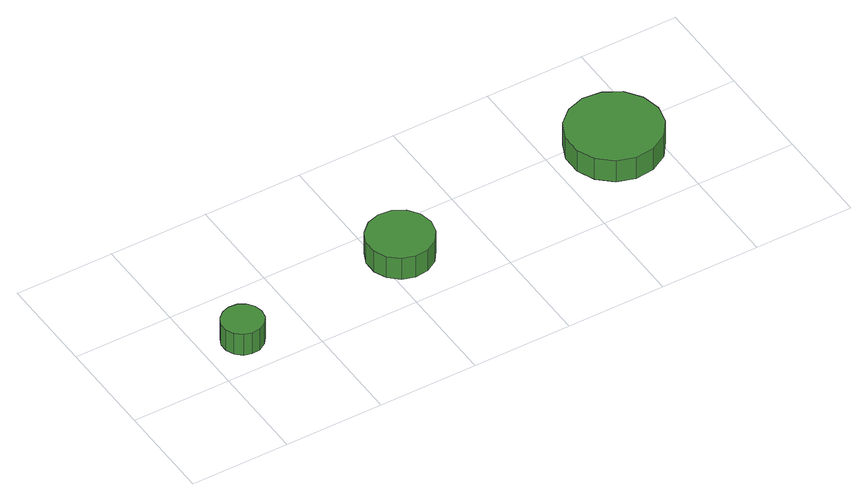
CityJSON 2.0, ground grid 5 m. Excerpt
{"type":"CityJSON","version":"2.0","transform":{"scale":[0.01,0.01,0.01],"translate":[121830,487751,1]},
"CityObjects":{
"tree1":{"type":"SolitaryVegetationObject","attributes":{"function":"something"},"geometry":[{"type":"MultiSurface","lod":"1","boundaries":[[[0,1,2,3,4,5,6,7,8,9,10,11,12,13,14]],[[15,16,17,18,19,20,21,22,23,24,25,26,27,28,29]],[[0,29,28,1]],[[1,28,27,2]],[[2,27,26,3]],[[3,26,25,4]],[[4,25,24,5]],[[5,24,23,6]],[[6,23,22,7]],[[7,22,21,8]],[[8,21,20,9]],[[9,20,19,10]],[[10,19,18,11]],[[11,18,17,12]],[[12,17,16,13]],[[13,16,15,14]],[[14,15,29,0]]]}]},
"tree2":{"type":"SolitaryVegetationObject","attributes":{"function":"something"},"geometry":[{"type":"MultiSurface","lod":"1","boundaries":[[[30,31,32,33,34,35,36,37,38,39,40,41,42,43,44]],[[45,46,47,48,49,50,51,52,53,54,55,56,57,58,59]],[[30,59,58,31]],[[31,58,57,32]],[[32,57,56,33]],[[33,56,55,34]],[[34,55,54,35]],[[35,54,53,36]],[[36,53,52,37]],[[37,52,51,38]],[[38,51,50,39]],[[39,50,49,40]],[[40,49,48,41]],[[41,48,47,42]],[[42,47,46,43]],[[43,46,45,44]],[[44,45,59,30]]]}]},
"tree3":{"type":"SolitaryVegetationObject","attributes":{"function":"something"},"geometry":[{"type":"MultiSurface","lod":"1","boundaries":[[[60,61,62,63,64,65,66,67,68,69,70,71,72,73,74]],[[75,76,77,78,79,80,81,82,83,84,85,86,87,88,89]],[[60,89,88,61]],[[61,88,87,62]],[[62,87,86,63]],[[63,86,85,64]],[[64,85,84,65]],[[65,84,83,66]],[[66,83,82,67]],[[67,82,81,68]],[[68,81,80,69]],[[69,80,79,70]],[[70,79,78,71]],[[71,78,77,72]],[[72,77,76,73]],[[73,76,75,74]],[[74,75,89,60]]]}]}
},
"vertices":[
[303,200,149],[294,242,149],[269,277,149],[232,298,149],[189,302,149],[148,289,149],[117,261,149],[99,221,149],[99,179,149],[117,139,149],[148,111,149],[189,98,149],[232,102,149],[269,123,149],[294,158,149],[294,158,22],[269,123,22],[232,102,22],[189,98,22],[148,111,22],[117,139,22],[99,179,22],[99,221,22],[117,261,22],[148,289,22],[189,302,22],[232,298,22],[269,277,22],[294,242,22],[303,200,22],
[1264,300,157],[1250,367,157],[1210,422,157],[1151,456,157],[1083,463,157],[1018,442,157],[968,396,157],[940,334,157],[940,266,157],[968,204,157],[1018,158,157],[1083,137,157],[1151,144,157],[1210,178,157],[1250,233,157],[1250,233,30],[1210,178,30],[1151,144,30],[1083,137,30],[1018,158,30],[968,204,30],[940,266,30],[940,334,30],[968,396,30],[1018,442,30],[1083,463,30],[1151,456,30],[1210,422,30],[1250,367,30],[1264,300,30],
[2535,400,162],[2514,495,162],[2457,574,162],[2372,623,162],[2275,633,162],[2183,603,162],[2110,538,162],[2071,449,162],[2071,351,162],[2110,262,162],[2183,197,162],[2275,167,162],[2372,177,162],[2457,226,162],[2514,305,162],[2514,305,35],[2457,226,35],[2372,177,35],[2275,167,35],[2183,197,35],[2110,262,35],[2071,351,35],[2071,449,35],[2110,538,35],[2183,603,35],[2275,633,35],[2372,623,35],[2457,574,35],[2514,495,35],[2535,400,35]
]}
